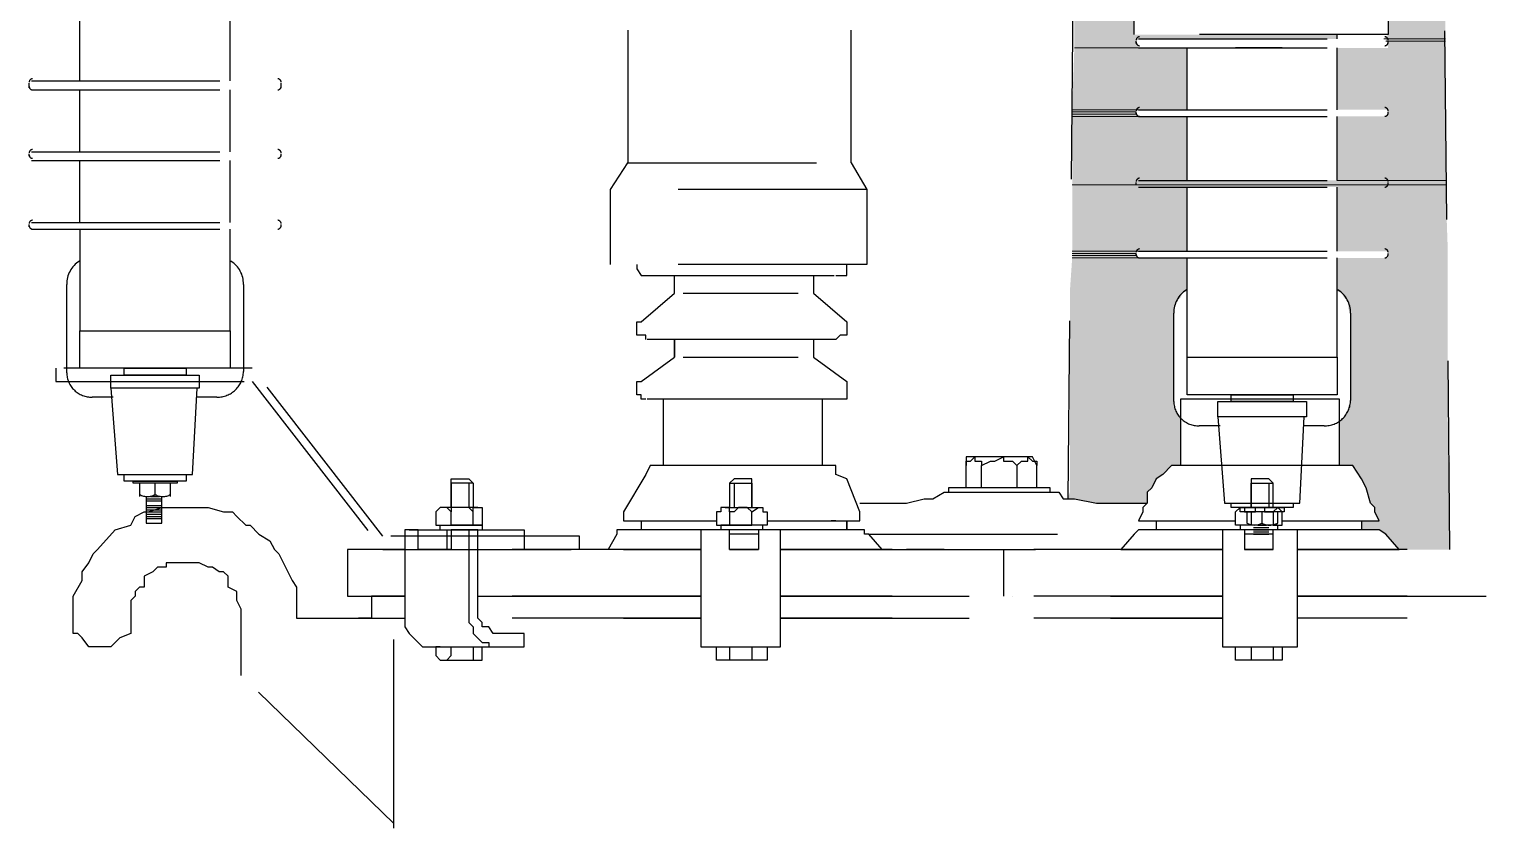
# Model space of a CAD drawing. Header units: metres. Extents: x 2999 to 3164, y 1641 to 1678.
# Drawn here: x 3118.205 to 3119.751, y 1665.38 to 1666.225 of the extents above; entities that cross this region are included whole.
import ezdxf

# ---------------------------------------------------------------- set-up
doc = ezdxf.new("R2010")
doc.units = ezdxf.units.M
doc.linetypes.add('CONTORNO_QUADRO_T', pattern=[0.35, 0.2, -0.15])
doc.layers.add('PDF29_Geometry', color=7, linetype='Continuous')
doc.layers.add('PDF29_Solid Fills', color=7, linetype='Continuous', true_color=0x939598)

msp = doc.modelspace()

# ---------------------------------------------------------------- linework, layer by layer
at = {"layer": 'PDF29_Geometry', "linetype": 'CONTORNO_QUADRO_T', "lineweight": 25}
for points in [[(3119.323, 1667.3153), (3119.3066, 1665.7267)], [(3119.7119, 1665.6728), (3119.6955, 1667.3293)], [(3119.6299, 1666.3289), (3119.6463, 1666.2984), (3119.6463, 1666.2188), (3119.3769, 1666.2188), (3119.3769, 1666.2984), (3119.3933, 1666.3289)], [(3118.2592, 1666.1696), (3118.2592, 1666.2352)], [(3118.4186, 1666.1696), (3118.4186, 1666.2352)], [(3118.8403, 1666.2234), (3118.8403, 1666.0829), (3119.077, 1666.0829), (3119.077, 1666.2234)], [(3119.5924, 1666.2141), (3119.5924, 1666.2188)], [(3119.3792, 1666.2094), (3119.3792, 1666.2117)], [(3119.3816, 1666.2141), (3119.6416, 1666.2141)], [(3119.3816, 1666.2047), (3119.6416, 1666.2047)], [(3119.4331, 1666.1391), (3119.4331, 1666.2047)], [(3119.5338, 1666.2047), (3119.5198, 1666.2047), (3119.4846, 1666.2047)], [(3119.5924, 1666.1391), (3119.5924, 1666.2047)], [(3119.6463, 1666.2094), (3119.6463, 1666.2117)], [(3118.2054, 1666.1625), (3118.2054, 1666.1672)], [(3118.2077, 1666.1696), (3118.4678, 1666.1696)], [(3118.2077, 1666.1602), (3118.4678, 1666.1602)], [(3118.2592, 1666.0946), (3118.2592, 1666.1602)], [(3118.4186, 1666.0946), (3118.4186, 1666.1602)], [(3118.4725, 1666.1625), (3118.4725, 1666.1672)], [(3119.3792, 1666.1344), (3119.3792, 1666.1368)], [(3119.3816, 1666.1391), (3119.6416, 1666.1391)], [(3119.3816, 1666.1321), (3119.6416, 1666.1321)], [(3119.4331, 1666.0641), (3119.4331, 1666.1321)], [(3119.5924, 1666.0641), (3119.5924, 1666.1321)], [(3119.6463, 1666.1344), (3119.6463, 1666.1368)], [(3118.2077, 1666.0946), (3118.4678, 1666.0946)], [(3118.2054, 1666.0899), (3118.2054, 1666.0922)], [(3118.2077, 1666.0852), (3118.4678, 1666.0852)], [(3118.2592, 1666.0196), (3118.2592, 1666.0852)], [(3118.4186, 1666.0196), (3118.4186, 1666.0852)], [(3118.4725, 1666.0899), (3118.4725, 1666.0922)], [(3119.077, 1666.0829), (3119.0934, 1666.0547), (3119.0934, 1665.9751), (3118.8216, 1665.9751), (3118.8216, 1666.0547), (3118.8403, 1666.0829)], [(3119.3816, 1666.0641), (3119.6416, 1666.0641)], [(3119.0934, 1666.0547), (3118.8216, 1666.0547)], [(3119.3792, 1666.0594), (3119.3792, 1666.0618)], [(3119.3816, 1666.0571), (3119.6416, 1666.0571)], [(3119.4331, 1665.9891), (3119.4331, 1666.0571)], [(3119.5924, 1665.9891), (3119.5924, 1666.0571)], [(3119.6463, 1666.0594), (3119.6463, 1666.0618)], [(3118.2054, 1666.0149), (3118.2054, 1666.0173)], [(3118.2077, 1666.0196), (3118.4678, 1666.0196)], [(3118.4725, 1666.0149), (3118.4725, 1666.0173)], [(3118.2077, 1666.0126), (3118.4678, 1666.0126)], [(3118.2592, 1666.0126), (3118.2592, 1665.9048), (3118.4186, 1665.9048), (3118.4186, 1665.865), (3118.2592, 1665.865), (3118.2592, 1665.9048)], [(3118.4186, 1665.9048), (3118.4186, 1666.0126)], [(3119.3792, 1665.9845), (3119.3792, 1665.9868)], [(3119.3816, 1665.9891), (3119.6416, 1665.9891)], [(3119.6463, 1665.9845), (3119.6463, 1665.9868)], [(3118.8497, 1665.9751), (3118.8497, 1665.9704), (3118.8544, 1665.9634), (3118.8591, 1665.9634), (3119.0606, 1665.9634), (3119.0723, 1665.9634), (3119.0723, 1665.9704), (3119.0723, 1665.9751)], [(3119.3816, 1665.9821), (3119.6416, 1665.9821)], [(3119.4331, 1665.8767), (3119.4331, 1665.9821)], [(3119.5924, 1665.8767), (3119.5924, 1665.9821)], [(3119.0371, 1665.9634), (3119.0371, 1665.9446), (3119.0723, 1665.9142), (3119.0723, 1665.9001), (3119.0652, 1665.9001), (3119.0606, 1665.8954), (3118.8591, 1665.8954), (3118.8591, 1665.9001), (3118.8544, 1665.9001), (3118.8497, 1665.9001), (3118.8497, 1665.9142), (3118.8544, 1665.9142), (3118.8895, 1665.9446), (3118.8895, 1665.9634)], [(3118.8989, 1665.9446), (3119.0207, 1665.9446)], [(3119.0371, 1665.8954), (3119.0371, 1665.8767), (3119.0723, 1665.8509), (3119.0723, 1665.8368), (3119.0723, 1665.8322), (3119.0606, 1665.8322), (3118.8591, 1665.8322), (3118.8544, 1665.8322), (3118.8544, 1665.8368), (3118.8497, 1665.8368), (3118.8497, 1665.8509), (3118.8544, 1665.8509), (3118.8895, 1665.8767), (3118.8895, 1665.8954), (3118.8895, 1665.8767)], [(3118.8989, 1665.8767), (3119.0207, 1665.8767)], [(3118.2921, 1665.8439), (3118.2991, 1665.7525), (3118.3787, 1665.7525), (3118.3834, 1665.8439)], [(3118.8778, 1665.7619), (3118.8778, 1665.8322)], [(3119.0465, 1665.7619), (3119.0465, 1665.8322)], [(3119.5948, 1665.7619), (3119.5948, 1665.8322), (3119.4261, 1665.8322), (3119.4261, 1665.7619)], [(3119.4659, 1665.8134), (3119.4729, 1665.722), (3119.5526, 1665.722), (3119.5573, 1665.8134)], [(3119.2527, 1665.7619), (3119.2574, 1665.7666), (3119.2644, 1665.7666), (3119.2644, 1665.7712), (3119.2691, 1665.7666), (3119.2738, 1665.7666), (3119.2738, 1665.7619), (3119.2691, 1665.7712), (3119.1988, 1665.7712), (3119.1988, 1665.7619), (3119.1988, 1665.7666), (3119.2035, 1665.7666), (3119.2082, 1665.7712), (3119.2082, 1665.7666), (3119.2152, 1665.7666), (3119.2152, 1665.7619)], [(3119.2152, 1665.7384), (3119.2152, 1665.7619), (3119.2246, 1665.7666), (3119.2293, 1665.7666), (3119.2386, 1665.7712), (3119.2386, 1665.7666), (3119.248, 1665.7666), (3119.2527, 1665.7619), (3119.2527, 1665.7384)], [(3119.0606, 1665.7033), (3119.0559, 1665.7033), (3119.0863, 1665.7033), (3119.0863, 1665.7127), (3119.0723, 1665.7478), (3119.0606, 1665.7525), (3119.0606, 1665.7619), (3118.9622, 1665.7619), (3118.8637, 1665.7619), (3118.8591, 1665.7525), (3118.8356, 1665.7127), (3118.8356, 1665.7033), (3118.934, 1665.7033)], [(3119.1988, 1665.7384), (3119.1988, 1665.7619)], [(3119.2738, 1665.7384), (3119.2738, 1665.7619)], [(3119.5338, 1665.7033), (3119.6369, 1665.7033), (3119.6323, 1665.7127), (3119.6323, 1665.7174), (3119.6276, 1665.722), (3119.6229, 1665.7384), (3119.6182, 1665.7478), (3119.6088, 1665.7619), (3119.5104, 1665.7619), (3119.4167, 1665.7619), (3119.4073, 1665.7525), (3119.4003, 1665.7478), (3119.3956, 1665.7384), (3119.3909, 1665.7338), (3119.3909, 1665.722), (3119.3862, 1665.7174), (3119.3862, 1665.7127), (3119.3816, 1665.7033), (3119.4846, 1665.7033)], [(3118.3553, 1665.7291), (3118.3553, 1665.7431), (3118.3225, 1665.7431), (3118.3225, 1665.7291)], [(3118.3389, 1665.7291), (3118.3389, 1665.7431)], [(3118.6716, 1665.7431), (3118.6716, 1665.7174)], [(3118.6763, 1665.7431), (3118.6763, 1665.7174)], [(3118.9481, 1665.7431), (3118.9481, 1665.7174)], [(3118.9528, 1665.7431), (3118.9528, 1665.7174)], [(3119.2878, 1665.7338), (3119.2878, 1665.7384), (3119.1801, 1665.7384), (3119.1801, 1665.7338)], [(3119.5198, 1665.7431), (3119.5198, 1665.7174)], [(3119.5245, 1665.7174), (3119.5245, 1665.7431)], [(3118.3295, 1665.7291), (3118.3295, 1665.701), (3118.3459, 1665.701), (3118.3459, 1665.7291)], [(3118.3295, 1665.7267), (3118.3459, 1665.7267)], [(3118.3295, 1665.7244), (3118.3459, 1665.7244)], [(3118.3342, 1665.7291), (3118.3436, 1665.7291)], [(3119.0863, 1665.722), (3119.091, 1665.722), (3119.1355, 1665.722), (3119.1543, 1665.7267), (3119.1637, 1665.7267), (3119.1754, 1665.7338), (3119.2972, 1665.7338), (3119.3019, 1665.7267), (3119.3136, 1665.7267), (3119.337, 1665.722), (3119.3769, 1665.722), (3119.3909, 1665.722)], [(3118.592, 1665.3823), (3118.4303, 1665.5393), (3118.4303, 1665.6002), (3118.4303, 1665.6096), (3118.4256, 1665.6189), (3118.4256, 1665.6236), (3118.4256, 1665.6283), (3118.4162, 1665.633), (3118.4162, 1665.6447), (3118.4115, 1665.6494), (3118.4069, 1665.6494), (3118.3998, 1665.6541), (3118.3951, 1665.6541), (3118.3858, 1665.6588), (3118.3811, 1665.6588), (3118.3764, 1665.6588), (3118.367, 1665.6588), (3118.3623, 1665.6588), (3118.3506, 1665.6588), (3118.3506, 1665.6541), (3118.3413, 1665.6541), (3118.3366, 1665.6494), (3118.3272, 1665.6447), (3118.3272, 1665.633), (3118.3225, 1665.633), (3118.3178, 1665.6283), (3118.3178, 1665.6236), (3118.3131, 1665.6189), (3118.3131, 1665.6049), (3118.3131, 1665.6002), (3118.3131, 1665.5838), (3118.3014, 1665.5791), (3118.2967, 1665.5744), (3118.2921, 1665.5697), (3118.2874, 1665.5697), (3118.278, 1665.5697), (3118.2733, 1665.5697), (3118.2686, 1665.5697), (3118.2616, 1665.5791), (3118.2569, 1665.5838), (3118.2522, 1665.5838), (3118.2522, 1665.6002), (3118.2522, 1665.6236), (3118.2616, 1665.64), (3118.2616, 1665.6494), (3118.2686, 1665.6588), (3118.2733, 1665.6682), (3118.278, 1665.6728), (3118.2967, 1665.6939), (3118.3131, 1665.6986), (3118.3178, 1665.708), (3118.3272, 1665.7127), (3118.3319, 1665.7127), (3118.3459, 1665.7174), (3118.3951, 1665.7174), (3118.4115, 1665.7127), (3118.4209, 1665.7127), (3118.4256, 1665.708), (3118.435, 1665.6986), (3118.4397, 1665.6986), (3118.449, 1665.6892), (3118.4607, 1665.6822), (3118.4654, 1665.6728), (3118.4701, 1665.6682), (3118.4842, 1665.64), (3118.4889, 1665.633), (3118.4889, 1665.6236), (3118.4889, 1665.6143), (3118.4889, 1665.6002), (3118.5685, 1665.6002), (3118.5545, 1665.6002)], [(3118.3295, 1665.7197), (3118.3459, 1665.7197)], [(3118.3295, 1665.7174), (3118.3459, 1665.7174)], [(3118.3295, 1665.715), (3118.3459, 1665.715)], [(3118.3295, 1665.7127), (3118.3459, 1665.7127)], [(3118.3295, 1665.7103), (3118.3459, 1665.7103)], [(3118.3295, 1665.708), (3118.3459, 1665.708)], [(3118.6412, 1665.6939), (3118.6412, 1665.6986), (3118.6857, 1665.6986), (3118.6763, 1665.6986), (3118.6763, 1665.7127), (3118.6763, 1665.7174), (3118.6857, 1665.7174), (3118.6857, 1665.7127), (3118.6857, 1665.6986), (3118.6857, 1665.6939)], [(3118.681, 1665.7174), (3118.6412, 1665.7174)], [(3118.6763, 1665.7127), (3118.6716, 1665.7174), (3118.6529, 1665.7174), (3118.6529, 1665.7127)], [(3118.9481, 1665.7127), (3118.9481, 1665.7174), (3118.9387, 1665.7174), (3118.9387, 1665.7127), (3118.934, 1665.7127), (3118.934, 1665.6986), (3118.9387, 1665.6986), (3118.9481, 1665.6986)], [(3118.9434, 1665.7174), (3118.9832, 1665.7174)], [(3118.9715, 1665.7127), (3118.9786, 1665.7174), (3118.9832, 1665.7174), (3118.9832, 1665.7127), (3118.9879, 1665.7127), (3118.9879, 1665.6986), (3118.9832, 1665.6986), (3118.9715, 1665.6986)], [(3119.4893, 1665.7174), (3119.5292, 1665.7174)], [(3119.494, 1665.7127), (3119.5057, 1665.7127), (3119.5057, 1665.7174), (3119.5151, 1665.7174), (3119.5151, 1665.7127), (3119.5245, 1665.7127), (3119.5245, 1665.6986), (3119.5151, 1665.6986), (3119.5057, 1665.6986), (3119.494, 1665.6986)], [(3119.5245, 1665.6986), (3119.5338, 1665.6986), (3119.5338, 1665.7127), (3119.5292, 1665.7174), (3119.5245, 1665.7127)], [(3118.3295, 1665.7056), (3118.3459, 1665.7056)], [(3118.6084, 1665.6939), (3118.7302, 1665.6939), (3118.7302, 1665.6728)], [(3118.6482, 1665.6939), (3118.6482, 1665.6728)], [(3118.6763, 1665.6986), (3118.6716, 1665.6986), (3118.6529, 1665.6986)], [(3118.6716, 1665.6939), (3118.6716, 1665.6096), (3118.6716, 1665.5955), (3118.6763, 1665.5908), (3118.6763, 1665.5838), (3118.6857, 1665.5744), (3118.6927, 1665.5744), (3118.6927, 1665.5697), (3118.7068, 1665.5697)], [(3119.0957, 1665.6892), (3119.3769, 1665.6892), (3119.3628, 1665.6728), (3119.4706, 1665.6728), (3119.002, 1665.6728), (3119.1098, 1665.6728), (3119.0957, 1665.6892), (3119.091, 1665.6892), (3119.091, 1665.6939), (3119.0863, 1665.6939), (3118.9832, 1665.6939), (3118.9832, 1665.6986), (3118.9387, 1665.6986), (3118.9387, 1665.6939), (3118.845, 1665.6939), (3118.8286, 1665.6939), (3118.8286, 1665.6892), (3118.8192, 1665.6728), (3118.8099, 1665.6728)], [(3118.8544, 1665.7033), (3118.8544, 1665.6939)], [(3118.9786, 1665.5697), (3119.002, 1665.5697), (3119.002, 1665.6939), (3118.9176, 1665.6939), (3118.9176, 1665.5697), (3118.9879, 1665.5697), (3118.9879, 1665.5557), (3118.9715, 1665.5557)], [(3118.9786, 1665.6939), (3118.9786, 1665.6728), (3118.9481, 1665.6728), (3118.9481, 1665.6939)], [(3118.9879, 1665.7033), (3119.0723, 1665.7033)], [(3120.0165, 1665.6728), (3119.5502, 1665.6728), (3119.658, 1665.6728), (3119.644, 1665.6892), (3119.6369, 1665.6939), (3119.6276, 1665.6939), (3119.5292, 1665.6939), (3119.5292, 1665.6986), (3119.4893, 1665.6986), (3119.4893, 1665.6939), (3119.3909, 1665.6939), (3119.3816, 1665.6939), (3119.3769, 1665.6892)], [(3119.4003, 1665.7033), (3119.4003, 1665.6939)], [(3119.5292, 1665.5697), (3119.5502, 1665.5697), (3119.5502, 1665.6939), (3119.4706, 1665.6939), (3119.4706, 1665.5697), (3119.5338, 1665.5697), (3119.5338, 1665.5557), (3119.5245, 1665.5557)], [(3119.494, 1665.6939), (3119.494, 1665.6728), (3119.5245, 1665.6728), (3119.5245, 1665.6939)], [(3119.5034, 1665.6963), (3119.5198, 1665.6963)], [(3119.5034, 1665.6939), (3119.5198, 1665.6939)], [(3119.5081, 1665.6986), (3119.5174, 1665.6986)], [(3119.6182, 1665.7033), (3119.6182, 1665.6939)], [(3118.9786, 1665.6892), (3118.9481, 1665.6892)], [(3119.5245, 1665.6892), (3119.494, 1665.6892)], [(3119.5034, 1665.6916), (3119.5198, 1665.6916)], [(3119.5034, 1665.6892), (3119.5198, 1665.6892)], [(3118.6037, 1665.6728), (3118.5428, 1665.6728), (3118.5428, 1665.6236), (3118.6037, 1665.6236), (3118.5685, 1665.6236), (3118.5685, 1665.6002), (3118.6037, 1665.6002)], [(3118.6177, 1665.6728), (3118.6529, 1665.6728), (3118.6622, 1665.6728)], [(3118.9176, 1665.6728), (3118.8356, 1665.6728), (3118.9176, 1665.6728), (3118.6716, 1665.6728)], [(3118.9481, 1665.6728), (3118.9786, 1665.6728), (3118.9481, 1665.6728), (3118.9786, 1665.6728), (3118.9668, 1665.6728)], [(3119.0067, 1665.6728), (3119.002, 1665.6728)], [(3119.0723, 1665.6728), (3119.4003, 1665.6728)], [(3119.1754, 1665.6728), (3119.1355, 1665.6728)], [(3119.2386, 1665.6728), (3119.2386, 1665.6236)], [(3119.494, 1665.6728), (3119.5245, 1665.6728), (3119.494, 1665.6728)], [(3118.9176, 1665.6236), (3118.681, 1665.6236), (3118.8005, 1665.6236), (3118.9176, 1665.6236), (3118.8356, 1665.6236)], [(3119.002, 1665.6236), (3119.4706, 1665.6236), (3119.002, 1665.6236), (3119.4706, 1665.6236)], [(3119.248, 1665.6236), (3119.248, 1665.6236)], [(3119.5502, 1665.6236), (3120.0165, 1665.6236), (3119.5502, 1665.6236)], [(3118.592, 1665.3776), (3118.592, 1665.6002)], [(3118.8356, 1665.6002), (3118.9176, 1665.6002), (3118.681, 1665.6002)], [(3119.002, 1665.6002), (3119.4706, 1665.6002), (3119.002, 1665.6002)], [(3120.0165, 1665.6002), (3119.5502, 1665.6002)], [(3118.6412, 1665.5697), (3118.6365, 1665.5697), (3118.6365, 1665.5604), (3118.6412, 1665.5557), (3118.6482, 1665.5557), (3118.6529, 1665.5604), (3118.6529, 1665.5697)], [(3118.6763, 1665.5697), (3118.6763, 1665.5604), (3118.6763, 1665.5557), (3118.6857, 1665.5557), (3118.6857, 1665.5604), (3118.6857, 1665.5697)], [(3118.9481, 1665.5697), (3118.9481, 1665.5557), (3118.934, 1665.5557), (3118.934, 1665.5697)], [(3118.9715, 1665.5697), (3118.9715, 1665.5557), (3118.9481, 1665.5557)], [(3119.501, 1665.5697), (3119.501, 1665.5557), (3119.4846, 1665.5557), (3119.4846, 1665.5697)], [(3119.5245, 1665.5697), (3119.5245, 1665.5557), (3119.494, 1665.5557)], [(3118.6412, 1665.5557), (3118.681, 1665.5557)], [(3118.6529, 1665.5557), (3118.6763, 1665.5557)], [(3118.9832, 1665.5557), (3118.9434, 1665.5557)], [(3119.5292, 1665.5557), (3119.4893, 1665.5557)]]:
    msp.add_lwpolyline(points, dxfattribs=at)
at = {"layer": 'PDF29_Geometry', "color": 252, "linetype": 'CONTORNO_QUADRO_T', "lineweight": 0, "true_color": 0x939598}
for points in [[(3119.3816, 1666.2047), (3119.3136, 1666.2047), (3119.3816, 1666.2047)], [(3119.7072, 1666.2141), (3119.6416, 1666.2141), (3119.7072, 1666.2141)], [(3119.7072, 1666.2117), (3119.644, 1666.2117), (3119.7072, 1666.2117)], [(3119.7072, 1666.2117), (3119.6463, 1666.2117), (3119.7072, 1666.2117)], [(3119.3816, 1666.1391), (3119.3113, 1666.1391), (3119.3816, 1666.1391)], [(3119.3816, 1666.1391), (3119.3113, 1666.1391), (3119.3816, 1666.1391)], [(3119.3792, 1666.1391), (3119.3113, 1666.1391), (3119.3792, 1666.1391)], [(3119.3792, 1666.1368), (3119.3113, 1666.1368), (3119.3792, 1666.1368)], [(3119.3792, 1666.1368), (3119.3113, 1666.1368), (3119.3792, 1666.1368)], [(3119.3792, 1666.1344), (3119.3113, 1666.1344), (3119.3792, 1666.1344)], [(3119.3792, 1666.1321), (3119.3113, 1666.1321), (3119.3792, 1666.1321)], [(3119.3792, 1666.1321), (3119.3113, 1666.1321), (3119.3792, 1666.1321)], [(3119.3816, 1666.1321), (3119.3113, 1666.1321), (3119.3816, 1666.1321)], [(3119.644, 1666.0641), (3119.5924, 1666.0641), (3119.644, 1666.0641)], [(3119.7072, 1666.0641), (3119.644, 1666.0641), (3119.7072, 1666.0641)], [(3119.7072, 1666.0641), (3119.6463, 1666.0641), (3119.7072, 1666.0641)], [(3119.7072, 1666.0641), (3119.6463, 1666.0641), (3119.7072, 1666.0641)], [(3119.6463, 1666.0594), (3119.3113, 1666.0594), (3119.6463, 1666.0594)], [(3119.7072, 1666.0594), (3119.6463, 1666.0594), (3119.7072, 1666.0594)], [(3119.7072, 1666.0594), (3119.6463, 1666.0594), (3119.7072, 1666.0594)], [(3119.3816, 1665.9891), (3119.3113, 1665.9891), (3119.3816, 1665.9891)], [(3119.3816, 1665.9891), (3119.3113, 1665.9891), (3119.3816, 1665.9891)], [(3119.3792, 1665.9891), (3119.3113, 1665.9891), (3119.3792, 1665.9891)], [(3119.3792, 1665.9868), (3119.3113, 1665.9868), (3119.3792, 1665.9868)], [(3119.3792, 1665.9845), (3119.3113, 1665.9845), (3119.3792, 1665.9845)], [(3119.3792, 1665.9845), (3119.3113, 1665.9845), (3119.3792, 1665.9845)], [(3119.3792, 1665.9821), (3119.3113, 1665.9821), (3119.3792, 1665.9821)], [(3119.3816, 1665.9821), (3119.3113, 1665.9821), (3119.3816, 1665.9821)]]:
    msp.add_lwpolyline(points, dxfattribs=at)
at = {"layer": 'PDF29_Geometry', "linetype": 'CONTORNO_QUADRO_T', "lineweight": 25}
for points in [[(3118.2944, 1665.8345), (3118.2721, 1665.8345, -0.415774), (3118.2452, 1665.8603), (3118.2452, 1665.954, -0.265482), (3118.2587, 1665.9786)], [(3118.4192, 1665.9786, -0.265482), (3118.4326, 1665.954), (3118.4326, 1665.8615, -0.415774), (3118.4045, 1665.8345), (3118.3834, 1665.8345)], [(3119.4682, 1665.804), (3119.446, 1665.804, -0.415778), (3119.419, 1665.8298), (3119.419, 1665.9235, -0.265482), (3119.4325, 1665.9481)], [(3119.593, 1665.9481, -0.265482), (3119.6065, 1665.9235), (3119.6065, 1665.831, -0.415778), (3119.5784, 1665.804), (3119.5573, 1665.804)], [(3118.3226, 1665.7312, 0.258664), (3118.3389, 1665.7312, 0.258664), (3118.3553, 1665.7312)], [(3119.5128, 1665.7007, 0.258664), (3119.5292, 1665.701), (3119.5292, 1665.7127), (3119.4964, 1665.7127), (3119.4964, 1665.701, 0.258664), (3119.5128, 1665.701), (3119.5128, 1665.7127)]]:
    msp.add_lwpolyline(points, format="xyb", dxfattribs=at)
for points in [[(3118.442, 1665.8509), (3118.5802, 1665.6728), (3118.7888, 1665.6728), (3118.7888, 1665.6869), (3118.5802, 1665.6869), (3118.442, 1665.865), (3118.2335, 1665.865), (3118.2335, 1665.8509)], [(3118.3061, 1665.865), (3118.3717, 1665.865), (3118.3717, 1665.8579), (3118.3061, 1665.8579)], [(3119.5924, 1665.8767), (3119.5924, 1665.8368), (3119.4331, 1665.8368), (3119.4331, 1665.8767)], [(3118.3858, 1665.8579), (3118.3858, 1665.8439), (3118.2921, 1665.8439), (3118.2921, 1665.8579)], [(3119.48, 1665.8368), (3119.5456, 1665.8368), (3119.5456, 1665.8298), (3119.48, 1665.8298)], [(3119.5596, 1665.8298), (3119.5596, 1665.8134), (3119.4659, 1665.8134), (3119.4659, 1665.8298)], [(3118.3061, 1665.7525), (3118.3717, 1665.7525), (3118.3717, 1665.7455), (3118.3061, 1665.7455)], [(3118.3623, 1665.7431), (3118.3155, 1665.7431), (3118.3155, 1665.7455), (3118.3623, 1665.7455)], [(3118.6716, 1665.7478), (3118.6763, 1665.7431), (3118.6529, 1665.7431), (3118.6529, 1665.7478)], [(3118.6529, 1665.7431), (3118.6529, 1665.7174)], [(3118.9528, 1665.7478), (3118.9481, 1665.7431), (3118.9715, 1665.7431), (3118.9715, 1665.7478)], [(3118.9715, 1665.7431), (3118.9715, 1665.7174)], [(3119.501, 1665.7431), (3119.5245, 1665.7431), (3119.5198, 1665.7478), (3119.501, 1665.7478)], [(3119.501, 1665.7174), (3119.501, 1665.7431)], [(3118.6529, 1665.6986), (3118.6529, 1665.7127), (3118.6482, 1665.7174), (3118.6412, 1665.7174), (3118.6365, 1665.7127), (3118.6365, 1665.6986), (3118.6412, 1665.6986), (3118.6482, 1665.6986)], [(3118.9715, 1665.7127), (3118.9668, 1665.7174), (3118.9575, 1665.7174), (3118.9528, 1665.7127), (3118.9481, 1665.7127), (3118.9481, 1665.6986), (3118.9528, 1665.6986), (3118.9715, 1665.6986)], [(3119.48, 1665.722), (3119.5456, 1665.722), (3119.5456, 1665.7174), (3119.48, 1665.7174)], [(3119.4846, 1665.6986), (3119.4846, 1665.7127), (3119.4893, 1665.7174), (3119.494, 1665.7174), (3119.494, 1665.7127), (3119.501, 1665.7127), (3119.501, 1665.6986), (3119.494, 1665.6986)], [(3119.5362, 1665.7127), (3119.4893, 1665.7127), (3119.4893, 1665.7174), (3119.5362, 1665.7174)], [(3118.6974, 1665.5838), (3118.6927, 1665.5908), (3118.6857, 1665.5908), (3118.6857, 1665.5955), (3118.681, 1665.6002), (3118.681, 1665.6096), (3118.681, 1665.6939), (3118.6529, 1665.6939), (3118.6529, 1665.6728), (3118.6177, 1665.6728), (3118.6177, 1665.6939), (3118.6037, 1665.6939), (3118.6037, 1665.6096), (3118.6037, 1665.6002), (3118.6037, 1665.5955), (3118.6037, 1665.5908), (3118.6084, 1665.5838), (3118.6177, 1665.5744), (3118.6224, 1665.5697), (3118.6365, 1665.5697), (3118.7302, 1665.5697), (3118.7302, 1665.5838)], [(3119.0723, 1665.6939), (3119.0723, 1665.7033)]]:
    msp.add_lwpolyline(points, close=True, dxfattribs=at)
for points in [[(3119.3827, 1666.2164), (3119.3808, 1666.2164), (3119.3792, 1666.2148), (3119.3792, 1666.2129)], [(3119.3792, 1666.2106), (3119.3792, 1666.2087), (3119.3808, 1666.207), (3119.3827, 1666.207)], [(3119.6463, 1666.2129), (3119.6463, 1666.2148), (3119.6447, 1666.2164), (3119.6428, 1666.2164)], [(3119.6428, 1666.207), (3119.6447, 1666.207), (3119.6463, 1666.2087), (3119.6463, 1666.2106)], [(3118.2089, 1666.1719), (3118.2069, 1666.1719), (3118.2054, 1666.1703), (3118.2054, 1666.1684)], [(3118.4725, 1666.1684), (3118.4725, 1666.1703), (3118.4709, 1666.1719), (3118.4689, 1666.1719)], [(3118.2054, 1666.1637), (3118.2054, 1666.1618), (3118.2069, 1666.1602), (3118.2089, 1666.1602)], [(3118.4689, 1666.1602), (3118.4709, 1666.1602), (3118.4725, 1666.1618), (3118.4725, 1666.1637)], [(3119.3827, 1666.1414), (3119.3808, 1666.1414), (3119.3792, 1666.1398), (3119.3792, 1666.1379)], [(3119.6463, 1666.1379), (3119.6463, 1666.1398), (3119.6447, 1666.1414), (3119.6428, 1666.1414)], [(3119.3792, 1666.1356), (3119.3792, 1666.1337), (3119.3808, 1666.1321), (3119.3827, 1666.1321)], [(3119.6428, 1666.1321), (3119.6447, 1666.1321), (3119.6463, 1666.1337), (3119.6463, 1666.1356)], [(3118.2089, 1666.0969), (3118.2069, 1666.0969), (3118.2054, 1666.0953), (3118.2054, 1666.0934)], [(3118.4725, 1666.0934), (3118.4725, 1666.0953), (3118.4709, 1666.0969), (3118.4689, 1666.0969)], [(3118.2054, 1666.0911), (3118.2054, 1666.0892), (3118.2069, 1666.0876), (3118.2089, 1666.0876)], [(3118.4689, 1666.0876), (3118.4709, 1666.0876), (3118.4725, 1666.0892), (3118.4725, 1666.0911)], [(3119.3827, 1666.0665), (3119.3808, 1666.0665), (3119.3792, 1666.0648), (3119.3792, 1666.0629)], [(3119.6463, 1666.0629), (3119.6463, 1666.0648), (3119.6447, 1666.0665), (3119.6428, 1666.0665)], [(3119.6428, 1666.0571), (3119.6447, 1666.0571), (3119.6463, 1666.0587), (3119.6463, 1666.0606)], [(3118.2089, 1666.0219), (3118.2069, 1666.0219), (3118.2054, 1666.0203), (3118.2054, 1666.0184)], [(3118.4725, 1666.0184), (3118.4725, 1666.0203), (3118.4709, 1666.0219), (3118.4689, 1666.0219)], [(3118.2054, 1666.0161), (3118.2054, 1666.0142), (3118.2069, 1666.0126), (3118.2089, 1666.0126)], [(3118.4689, 1666.0126), (3118.4709, 1666.0126), (3118.4725, 1666.0142), (3118.4725, 1666.0161)], [(3119.3827, 1665.9915), (3119.3808, 1665.9915), (3119.3792, 1665.9898), (3119.3792, 1665.988)], [(3119.3792, 1665.9856), (3119.3792, 1665.9838), (3119.3808, 1665.9821), (3119.3827, 1665.9821)], [(3119.6463, 1665.988), (3119.6463, 1665.9898), (3119.6447, 1665.9915), (3119.6428, 1665.9915)], [(3119.6428, 1665.9821), (3119.6447, 1665.9821), (3119.6463, 1665.9838), (3119.6463, 1665.9856)]]:
    msp.add_open_spline(points, degree=3, dxfattribs=at)
at = {"layer": 'PDF29_Solid Fills', "linetype": 'CONTORNO_QUADRO_T', "transparency": 33554559}
for points in [[(3119.3769, 1666.2984), (3119.3136, 1666.2984), (3119.3769, 1666.2188)], [(3119.3136, 1666.2984), (3119.3769, 1666.2188), (3119.3136, 1666.2188)], [(3119.7049, 1666.2984), (3119.6463, 1666.2984), (3119.7072, 1666.2188)], [(3119.6463, 1666.2984), (3119.7072, 1666.2188), (3119.6463, 1666.2188)], [(3119.5924, 1666.2188), (3119.3136, 1666.2188), (3119.5924, 1666.2141)], [(3119.3136, 1666.2188), (3119.5924, 1666.2141), (3119.3136, 1666.2141)], [(3119.6463, 1666.2188), (3119.7072, 1666.2141), (3119.6416, 1666.2141)], [(3119.7072, 1666.2188), (3119.6463, 1666.2188), (3119.7072, 1666.2141)], [(3119.3136, 1666.2047), (3119.4331, 1666.1391), (3119.3113, 1666.1391)], [(3119.3136, 1666.2141), (3119.3816, 1666.2141), (3119.3816, 1666.2141)], [(3119.3816, 1666.2141), (3119.3816, 1666.2141), (3119.3136, 1666.2141)], [(3119.3136, 1666.2141), (3119.3816, 1666.2141), (3119.3816, 1666.2141)], [(3119.3816, 1666.2141), (3119.3816, 1666.2141), (3119.3136, 1666.2141)], [(3119.3136, 1666.2141), (3119.3816, 1666.2141), (3119.3816, 1666.2141)], [(3119.3816, 1666.2141), (3119.3816, 1666.2141), (3119.3136, 1666.2141)], [(3119.3816, 1666.2141), (3119.3136, 1666.2141), (3119.3792, 1666.2117)], [(3119.3136, 1666.2141), (3119.3792, 1666.2117), (3119.3136, 1666.2117)], [(3119.3136, 1666.2117), (3119.3792, 1666.2117), (3119.3792, 1666.2117)], [(3119.3792, 1666.2117), (3119.3792, 1666.2117), (3119.3136, 1666.2117)], [(3119.3136, 1666.2117), (3119.3792, 1666.2117), (3119.3792, 1666.2117)], [(3119.3792, 1666.2117), (3119.3792, 1666.2117), (3119.3136, 1666.2117)], [(3119.3136, 1666.2117), (3119.3792, 1666.2117), (3119.3792, 1666.2117)], [(3119.3792, 1666.2117), (3119.3792, 1666.2117), (3119.3136, 1666.2117)], [(3119.3136, 1666.2117), (3119.3792, 1666.2117), (3119.3792, 1666.2117)], [(3119.3792, 1666.2117), (3119.3792, 1666.2117), (3119.3136, 1666.2117)], [(3119.3792, 1666.2117), (3119.3136, 1666.2117), (3119.3792, 1666.2094)], [(3119.3136, 1666.2117), (3119.3792, 1666.2094), (3119.3136, 1666.2094)], [(3119.3792, 1666.2094), (3119.3136, 1666.2094), (3119.3792, 1666.207)], [(3119.3136, 1666.2094), (3119.3792, 1666.207), (3119.3136, 1666.207)], [(3119.3136, 1666.207), (3119.3792, 1666.207), (3119.3792, 1666.207)], [(3119.3792, 1666.207), (3119.3792, 1666.207), (3119.3136, 1666.207)], [(3119.3136, 1666.207), (3119.3792, 1666.207), (3119.3792, 1666.207)], [(3119.3792, 1666.207), (3119.3792, 1666.207), (3119.3136, 1666.207)], [(3119.3136, 1666.207), (3119.3792, 1666.207), (3119.3792, 1666.207)], [(3119.3816, 1666.207), (3119.3816, 1666.207), (3119.3136, 1666.207)], [(3119.3816, 1666.207), (3119.3136, 1666.207), (3119.3792, 1666.207)], [(3119.3816, 1666.207), (3119.3136, 1666.207), (3119.3816, 1666.2047)], [(3119.3136, 1666.207), (3119.3816, 1666.2047), (3119.3136, 1666.2047)], [(3119.3136, 1666.2047), (3119.3816, 1666.2047), (3119.3816, 1666.2047)], [(3119.3136, 1666.2047), (3119.3816, 1666.2047), (3119.3816, 1666.2047)], [(3119.3816, 1666.2047), (3119.3816, 1666.2047), (3119.3136, 1666.2047)], [(3119.4331, 1666.2047), (3119.3136, 1666.2047), (3119.4331, 1666.1391)], [(3119.7072, 1666.2047), (3119.5924, 1666.2047), (3119.7072, 1666.1391)], [(3119.5924, 1666.2047), (3119.7072, 1666.1391), (3119.5924, 1666.1391)], [(3119.6416, 1666.2141), (3119.7072, 1666.2141), (3119.644, 1666.2141)], [(3119.644, 1666.2141), (3119.7072, 1666.2141), (3119.7072, 1666.2141)], [(3119.7072, 1666.2141), (3119.7072, 1666.2141), (3119.644, 1666.2141)], [(3119.644, 1666.2141), (3119.7072, 1666.2141), (3119.7072, 1666.2141)], [(3119.7072, 1666.2141), (3119.7072, 1666.2141), (3119.644, 1666.2141)], [(3119.644, 1666.2141), (3119.7072, 1666.2141), (3119.7072, 1666.2141)], [(3119.7072, 1666.2141), (3119.7072, 1666.2141), (3119.644, 1666.2141)], [(3119.7072, 1666.2141), (3119.644, 1666.2141), (3119.7072, 1666.2117)], [(3119.644, 1666.2141), (3119.7072, 1666.2117), (3119.644, 1666.2117)], [(3119.644, 1666.2117), (3119.7072, 1666.2117), (3119.7072, 1666.2117)], [(3119.7072, 1666.2117), (3119.7072, 1666.2117), (3119.644, 1666.2117)], [(3119.644, 1666.2117), (3119.7072, 1666.2117), (3119.6463, 1666.2117)], [(3119.6463, 1666.2117), (3119.7072, 1666.2117), (3119.7072, 1666.2117)], [(3119.7072, 1666.2117), (3119.7072, 1666.2117), (3119.6463, 1666.2117)], [(3119.6463, 1666.2117), (3119.7072, 1666.2117), (3119.7072, 1666.2117)], [(3119.7072, 1666.2117), (3119.6463, 1666.2117), (3119.7072, 1666.2047)], [(3119.6463, 1666.2117), (3119.7072, 1666.2047), (3119.6463, 1666.2047)], [(3119.3113, 1666.1391), (3119.3816, 1666.1391), (3119.3816, 1666.1391)], [(3119.3816, 1666.1391), (3119.3816, 1666.1391), (3119.3113, 1666.1391)], [(3119.3113, 1666.1391), (3119.3816, 1666.1391), (3119.3816, 1666.1391)], [(3119.3816, 1666.1391), (3119.3816, 1666.1391), (3119.3113, 1666.1391)], [(3119.3113, 1666.1391), (3119.3792, 1666.1391), (3119.3792, 1666.1391)], [(3119.3792, 1666.1391), (3119.3792, 1666.1391), (3119.3113, 1666.1391)], [(3119.3792, 1666.1391), (3119.3113, 1666.1391), (3119.3816, 1666.1391)], [(3119.3792, 1666.1391), (3119.3113, 1666.1391), (3119.3792, 1666.1368)], [(3119.3113, 1666.1391), (3119.3792, 1666.1368), (3119.3113, 1666.1368)], [(3119.3113, 1666.1368), (3119.3792, 1666.1368), (3119.3792, 1666.1368)], [(3119.3792, 1666.1368), (3119.3792, 1666.1368), (3119.3113, 1666.1368)], [(3119.3792, 1666.1368), (3119.3113, 1666.1368), (3119.3792, 1666.1344)], [(3119.3113, 1666.1368), (3119.3792, 1666.1344), (3119.3113, 1666.1344)], [(3119.3113, 1666.1344), (3119.3792, 1666.1344), (3119.3792, 1666.1344)], [(3119.3792, 1666.1344), (3119.3113, 1666.1344), (3119.3792, 1666.1321)], [(3119.3113, 1666.1344), (3119.3792, 1666.1321), (3119.3113, 1666.1321)], [(3119.3113, 1666.1321), (3119.3792, 1666.1321), (3119.3792, 1666.1321)], [(3119.3792, 1666.1321), (3119.3792, 1666.1321), (3119.3113, 1666.1321)], [(3119.3113, 1666.1321), (3119.3792, 1666.1321), (3119.3792, 1666.1321)], [(3119.3792, 1666.1321), (3119.3792, 1666.1321), (3119.3113, 1666.1321)], [(3119.3113, 1666.1321), (3119.3816, 1666.1321), (3119.3816, 1666.1321)], [(3119.3816, 1666.1321), (3119.3816, 1666.1321), (3119.3113, 1666.1321)], [(3119.3113, 1666.1321), (3119.3816, 1666.1321), (3119.3816, 1666.1321)], [(3119.3816, 1666.1321), (3119.3816, 1666.1321), (3119.3113, 1666.1321)], [(3119.3816, 1666.1321), (3119.3113, 1666.1321), (3119.3792, 1666.1321)], [(3119.3113, 1666.1321), (3119.3816, 1666.1321), (3119.3816, 1666.1321)], [(3119.3816, 1666.1321), (3119.3816, 1666.1321), (3119.3113, 1666.1321)], [(3119.4331, 1666.1321), (3119.3113, 1666.1321), (3119.4331, 1666.0641)], [(3119.3113, 1666.1321), (3119.4331, 1666.0641), (3119.3113, 1666.0641)], [(3119.7072, 1666.1321), (3119.5924, 1666.1321), (3119.7072, 1666.0641)], [(3119.5924, 1666.1321), (3119.7072, 1666.0641), (3119.5924, 1666.0641)], [(3119.7072, 1666.1391), (3119.6463, 1666.1391), (3119.7072, 1666.1321)], [(3119.6463, 1666.1391), (3119.7072, 1666.1321), (3119.6463, 1666.1321)], [(3119.6463, 1666.0641), (3119.3113, 1666.0641), (3119.6463, 1666.0594)], [(3119.3113, 1666.0641), (3119.6463, 1666.0594), (3119.3113, 1666.0594)], [(3119.5924, 1666.0641), (3119.644, 1666.0641), (3119.644, 1666.0641)], [(3119.644, 1666.0641), (3119.644, 1666.0641), (3119.5924, 1666.0641)], [(3119.5924, 1666.0641), (3119.644, 1666.0641), (3119.644, 1666.0641)], [(3119.5924, 1666.0641), (3119.644, 1666.0641), (3119.644, 1666.0641)], [(3119.644, 1666.0641), (3119.644, 1666.0641), (3119.5924, 1666.0641)], [(3119.6416, 1666.0641), (3119.6416, 1666.0641), (3119.5924, 1666.0641)], [(3119.6416, 1666.0641), (3119.5924, 1666.0641), (3119.644, 1666.0641)], [(3119.644, 1666.0641), (3119.7072, 1666.0641), (3119.7072, 1666.0641)], [(3119.7072, 1666.0641), (3119.7072, 1666.0641), (3119.644, 1666.0641)], [(3119.644, 1666.0641), (3119.7072, 1666.0641), (3119.6463, 1666.0641)], [(3119.6463, 1666.0641), (3119.7072, 1666.0641), (3119.7072, 1666.0641)], [(3119.7072, 1666.0641), (3119.7072, 1666.0641), (3119.6463, 1666.0641)], [(3119.6463, 1666.0641), (3119.7072, 1666.0641), (3119.7072, 1666.0641)], [(3119.7072, 1666.0641), (3119.7072, 1666.0641), (3119.6463, 1666.0641)], [(3119.6463, 1666.0641), (3119.7072, 1666.0641), (3119.7072, 1666.0641)], [(3119.7072, 1666.0641), (3119.7072, 1666.0641), (3119.6463, 1666.0641)], [(3119.7072, 1666.0641), (3119.6463, 1666.0641), (3119.7072, 1666.0618)], [(3119.6463, 1666.0641), (3119.7072, 1666.0618), (3119.6463, 1666.0618)], [(3119.3113, 1666.0594), (3119.6463, 1666.0594), (3119.6463, 1666.0594)], [(3119.6463, 1666.0594), (3119.6463, 1666.0594), (3119.3113, 1666.0594)], [(3119.3113, 1666.0594), (3119.6463, 1666.0594), (3119.6463, 1666.0594)], [(3119.6463, 1666.0594), (3119.3113, 1666.0594), (3119.6463, 1666.0571)], [(3119.3113, 1666.0594), (3119.6463, 1666.0571), (3119.3113, 1666.0571)], [(3119.3113, 1666.0571), (3119.644, 1666.0571), (3119.644, 1666.0571)], [(3119.644, 1666.0571), (3119.644, 1666.0571), (3119.3113, 1666.0571)], [(3119.3113, 1666.0571), (3119.644, 1666.0571), (3119.644, 1666.0571)], [(3119.644, 1666.0571), (3119.644, 1666.0571), (3119.3113, 1666.0571)], [(3119.3113, 1666.0571), (3119.644, 1666.0571), (3119.644, 1666.0571)], [(3119.644, 1666.0571), (3119.644, 1666.0571), (3119.3113, 1666.0571)], [(3119.644, 1666.0571), (3119.3113, 1666.0571), (3119.6463, 1666.0571)], [(3119.6416, 1666.0571), (3119.6416, 1666.0571), (3119.3113, 1666.0571)], [(3119.6416, 1666.0571), (3119.3113, 1666.0571), (3119.644, 1666.0571)], [(3119.4331, 1666.0571), (3119.3113, 1666.0571), (3119.4331, 1665.9891)], [(3119.3113, 1666.0571), (3119.4331, 1665.9891), (3119.3113, 1665.9891)], [(3119.7072, 1666.0571), (3119.5924, 1666.0571), (3119.7096, 1665.9891)], [(3119.5924, 1666.0571), (3119.7096, 1665.9891), (3119.5924, 1665.9891)], [(3119.6463, 1666.0618), (3119.7072, 1666.0618), (3119.7072, 1666.0618)], [(3119.7072, 1666.0618), (3119.7072, 1666.0618), (3119.6463, 1666.0618)], [(3119.6463, 1666.0618), (3119.7072, 1666.0618), (3119.7072, 1666.0618)], [(3119.7072, 1666.0618), (3119.7072, 1666.0618), (3119.6463, 1666.0618)], [(3119.6463, 1666.0618), (3119.7072, 1666.0618), (3119.7072, 1666.0618)], [(3119.7072, 1666.0618), (3119.6463, 1666.0618), (3119.7072, 1666.0594)], [(3119.6463, 1666.0618), (3119.7072, 1666.0594), (3119.6463, 1666.0594)], [(3119.6463, 1666.0594), (3119.7072, 1666.0594), (3119.7072, 1666.0594)], [(3119.7072, 1666.0594), (3119.7072, 1666.0594), (3119.6463, 1666.0594)], [(3119.6463, 1666.0594), (3119.7072, 1666.0594), (3119.7072, 1666.0594)], [(3119.7072, 1666.0594), (3119.7072, 1666.0594), (3119.6463, 1666.0594)], [(3119.7072, 1666.0594), (3119.6463, 1666.0594), (3119.7072, 1666.0571)], [(3119.6463, 1666.0594), (3119.7072, 1666.0571), (3119.6463, 1666.0571)], [(3119.3113, 1665.9891), (3119.3816, 1665.9891), (3119.3816, 1665.9891)], [(3119.3816, 1665.9891), (3119.3816, 1665.9891), (3119.3113, 1665.9891)], [(3119.3113, 1665.9891), (3119.3816, 1665.9891), (3119.3816, 1665.9891)], [(3119.3816, 1665.9891), (3119.3816, 1665.9891), (3119.3113, 1665.9891)], [(3119.3113, 1665.9891), (3119.3792, 1665.9891), (3119.3792, 1665.9891)], [(3119.3792, 1665.9891), (3119.3792, 1665.9891), (3119.3113, 1665.9891)], [(3119.3113, 1665.9891), (3119.3792, 1665.9891), (3119.3792, 1665.9891)], [(3119.3792, 1665.9891), (3119.3792, 1665.9891), (3119.3113, 1665.9891)], [(3119.3792, 1665.9891), (3119.3113, 1665.9891), (3119.3816, 1665.9891)], [(3119.3792, 1665.9891), (3119.3113, 1665.9891), (3119.3792, 1665.9868)], [(3119.3113, 1665.9891), (3119.3792, 1665.9868), (3119.3113, 1665.9868)], [(3119.3113, 1665.9868), (3119.3792, 1665.9868), (3119.3792, 1665.9868)], [(3119.3792, 1665.9868), (3119.3113, 1665.9868), (3119.3792, 1665.9845)], [(3119.3113, 1665.9868), (3119.3792, 1665.9845), (3119.3113, 1665.9845)], [(3119.7096, 1665.9891), (3119.6463, 1665.9891), (3119.7096, 1665.9821)], [(3119.6463, 1665.9891), (3119.7096, 1665.9821), (3119.6463, 1665.9821)], [(3119.3113, 1665.9821), (3119.4331, 1665.947), (3119.3089, 1665.947)], [(3119.3113, 1665.9845), (3119.3792, 1665.9845), (3119.3792, 1665.9845)], [(3119.3792, 1665.9845), (3119.3792, 1665.9845), (3119.3113, 1665.9845)], [(3119.3113, 1665.9845), (3119.3792, 1665.9845), (3119.3792, 1665.9845)], [(3119.3792, 1665.9845), (3119.3792, 1665.9845), (3119.3113, 1665.9845)], [(3119.3792, 1665.9845), (3119.3113, 1665.9845), (3119.3792, 1665.9821)], [(3119.3113, 1665.9845), (3119.3792, 1665.9821), (3119.3113, 1665.9821)], [(3119.3113, 1665.9821), (3119.3792, 1665.9821), (3119.3792, 1665.9821)], [(3119.3113, 1665.9821), (3119.3816, 1665.9821), (3119.3816, 1665.9821)], [(3119.3816, 1665.9821), (3119.3816, 1665.9821), (3119.3113, 1665.9821)], [(3119.3113, 1665.9821), (3119.3816, 1665.9821), (3119.3816, 1665.9821)], [(3119.3816, 1665.9821), (3119.3816, 1665.9821), (3119.3113, 1665.9821)], [(3119.3816, 1665.9821), (3119.3113, 1665.9821), (3119.3792, 1665.9821)], [(3119.3113, 1665.9821), (3119.3816, 1665.9821), (3119.3816, 1665.9821)], [(3119.3816, 1665.9821), (3119.3816, 1665.9821), (3119.3113, 1665.9821)], [(3119.4331, 1665.9821), (3119.3113, 1665.9821), (3119.4331, 1665.947)], [(3119.7096, 1665.9821), (3119.5924, 1665.9821), (3119.7096, 1665.947)], [(3119.5924, 1665.9821), (3119.7096, 1665.947), (3119.5924, 1665.947)], [(3119.4331, 1665.947), (3119.3089, 1665.947), (3119.4284, 1665.9446)], [(3119.3089, 1665.947), (3119.4284, 1665.9446), (3119.3089, 1665.9446)], [(3119.4284, 1665.9446), (3119.3089, 1665.9446), (3119.4261, 1665.9399)], [(3119.3089, 1665.9446), (3119.4261, 1665.9399), (3119.3089, 1665.9399)], [(3119.4261, 1665.9399), (3119.3089, 1665.9399), (3119.4237, 1665.9376)], [(3119.3089, 1665.9399), (3119.4237, 1665.9376), (3119.3089, 1665.9376)], [(3119.7096, 1665.947), (3119.5924, 1665.947), (3119.7096, 1665.9446)], [(3119.5924, 1665.947), (3119.7096, 1665.9446), (3119.5971, 1665.9446)], [(3119.7096, 1665.9446), (3119.5971, 1665.9446), (3119.7096, 1665.9399)], [(3119.5971, 1665.9446), (3119.7096, 1665.9399), (3119.5995, 1665.9399)], [(3119.7096, 1665.9399), (3119.5995, 1665.9399), (3119.7096, 1665.9376)], [(3119.5995, 1665.9399), (3119.7096, 1665.9376), (3119.6018, 1665.9376)], [(3119.4237, 1665.9376), (3119.3089, 1665.9376), (3119.4214, 1665.9329)], [(3119.3089, 1665.9376), (3119.4214, 1665.9329), (3119.3089, 1665.9329)], [(3119.4214, 1665.9329), (3119.3089, 1665.9329), (3119.419, 1665.9282)], [(3119.3089, 1665.9329), (3119.419, 1665.9282), (3119.3089, 1665.9282)], [(3119.419, 1665.9282), (3119.3089, 1665.9282), (3119.419, 1665.9235)], [(3119.3089, 1665.9282), (3119.419, 1665.9235), (3119.3089, 1665.9235)], [(3119.7096, 1665.9376), (3119.6018, 1665.9376), (3119.7096, 1665.9329)], [(3119.6018, 1665.9376), (3119.7096, 1665.9329), (3119.6041, 1665.9329)], [(3119.7096, 1665.9329), (3119.6041, 1665.9329), (3119.7096, 1665.9282)], [(3119.6041, 1665.9329), (3119.7096, 1665.9282), (3119.6041, 1665.9282)], [(3119.7096, 1665.9282), (3119.6041, 1665.9282), (3119.7096, 1665.9235)], [(3119.6041, 1665.9282), (3119.7096, 1665.9235), (3119.6065, 1665.9235)], [(3119.419, 1665.9235), (3119.3089, 1665.9235), (3119.419, 1665.8298)], [(3119.3089, 1665.9235), (3119.419, 1665.8298), (3119.3089, 1665.8298)], [(3119.7096, 1665.9235), (3119.6065, 1665.9235), (3119.7096, 1665.8298)], [(3119.6065, 1665.9235), (3119.7096, 1665.8298), (3119.6065, 1665.8298)], [(3119.419, 1665.8298), (3119.3089, 1665.8298), (3119.419, 1665.8251)], [(3119.3089, 1665.8298), (3119.419, 1665.8251), (3119.3089, 1665.8251)], [(3119.419, 1665.8251), (3119.3089, 1665.8251), (3119.4214, 1665.8204)], [(3119.3089, 1665.8251), (3119.4214, 1665.8204), (3119.3089, 1665.8204)], [(3119.4214, 1665.8204), (3119.3089, 1665.8204), (3119.4237, 1665.8158)], [(3119.3089, 1665.8204), (3119.4237, 1665.8158), (3119.3089, 1665.8158)], [(3119.4237, 1665.8158), (3119.3089, 1665.8158), (3119.4261, 1665.8134)], [(3119.3089, 1665.8158), (3119.4261, 1665.8134), (3119.3089, 1665.8134)], [(3119.6018, 1665.8181), (3119.7096, 1665.8134), (3119.5995, 1665.8134)], [(3119.6041, 1665.8228), (3119.7096, 1665.8181), (3119.6018, 1665.8181)], [(3119.7096, 1665.8181), (3119.6018, 1665.8181), (3119.7096, 1665.8134)], [(3119.6065, 1665.8298), (3119.7096, 1665.8251), (3119.6041, 1665.8251)], [(3119.7096, 1665.8251), (3119.6041, 1665.8251), (3119.7096, 1665.8228)], [(3119.6041, 1665.8251), (3119.7096, 1665.8228), (3119.6041, 1665.8228)], [(3119.7096, 1665.8228), (3119.6041, 1665.8228), (3119.7096, 1665.8181)], [(3119.7096, 1665.8298), (3119.6065, 1665.8298), (3119.7096, 1665.8251)], [(3119.4261, 1665.8134), (3119.3089, 1665.8134), (3119.4261, 1665.7619)], [(3119.3089, 1665.8134), (3119.4261, 1665.7619), (3119.3089, 1665.7619)], [(3119.5971, 1665.8111), (3119.7096, 1665.8087), (3119.5948, 1665.8087)], [(3119.7096, 1665.8087), (3119.5948, 1665.8087), (3119.7119, 1665.7619)], [(3119.5948, 1665.8087), (3119.7119, 1665.7619), (3119.5948, 1665.7619)], [(3119.5995, 1665.8134), (3119.7096, 1665.8111), (3119.5971, 1665.8111)], [(3119.7096, 1665.8111), (3119.5971, 1665.8111), (3119.7096, 1665.8087)], [(3119.7096, 1665.8134), (3119.5995, 1665.8134), (3119.7096, 1665.8111)], [(3119.4167, 1665.7619), (3119.3089, 1665.7619), (3119.4073, 1665.7525)], [(3119.3089, 1665.7619), (3119.4073, 1665.7525), (3119.3089, 1665.7525)], [(3119.7119, 1665.7619), (3119.6088, 1665.7619), (3119.7119, 1665.7478)], [(3119.6088, 1665.7619), (3119.7119, 1665.7478), (3119.6182, 1665.7478)], [(3119.4073, 1665.7525), (3119.3089, 1665.7525), (3119.4003, 1665.7478)], [(3119.3089, 1665.7525), (3119.4003, 1665.7478), (3119.3089, 1665.7478)], [(3119.4003, 1665.7478), (3119.3089, 1665.7478), (3119.3956, 1665.7384)], [(3119.3089, 1665.7478), (3119.3956, 1665.7384), (3119.3089, 1665.7384)], [(3119.3956, 1665.7384), (3119.3089, 1665.7384), (3119.3909, 1665.7338)], [(3119.3089, 1665.7384), (3119.3909, 1665.7338), (3119.3089, 1665.7338)], [(3119.7119, 1665.7478), (3119.6182, 1665.7478), (3119.7119, 1665.7384)], [(3119.6182, 1665.7478), (3119.7119, 1665.7384), (3119.6229, 1665.7384)], [(3119.7119, 1665.7384), (3119.6229, 1665.7384), (3119.7119, 1665.722)], [(3119.6229, 1665.7384), (3119.7119, 1665.722), (3119.6276, 1665.722)], [(3119.3089, 1665.7338), (3119.3909, 1665.7267), (3119.3066, 1665.7267)], [(3119.3909, 1665.7338), (3119.3089, 1665.7338), (3119.3909, 1665.7267)], [(3119.3909, 1665.7267), (3119.3136, 1665.7267), (3119.3909, 1665.722)], [(3119.3136, 1665.7267), (3119.3909, 1665.722), (3119.337, 1665.722)], [(3119.7119, 1665.722), (3119.6276, 1665.722), (3119.7119, 1665.7174)], [(3119.6276, 1665.722), (3119.7119, 1665.7174), (3119.6323, 1665.7174)], [(3119.7119, 1665.7174), (3119.6323, 1665.7174), (3119.7119, 1665.7127)], [(3119.6323, 1665.7174), (3119.7119, 1665.7127), (3119.6323, 1665.7127)], [(3119.7119, 1665.7127), (3119.6323, 1665.7127), (3119.7119, 1665.7033)], [(3119.6323, 1665.7127), (3119.7119, 1665.7033), (3119.6369, 1665.7033)], [(3119.7119, 1665.7033), (3119.6182, 1665.7033), (3119.7119, 1665.6939)], [(3119.6182, 1665.7033), (3119.7119, 1665.6939), (3119.6182, 1665.6939)], [(3119.7119, 1665.6939), (3119.6369, 1665.6939), (3119.7119, 1665.6892)], [(3119.6369, 1665.6939), (3119.7119, 1665.6892), (3119.644, 1665.6892)], [(3119.7119, 1665.6892), (3119.644, 1665.6892), (3119.7119, 1665.6728)], [(3119.644, 1665.6892), (3119.7119, 1665.6728), (3119.658, 1665.6728)]]:
    msp.add_solid(points, dxfattribs=at)

doc.saveas('drawing.dxf')
